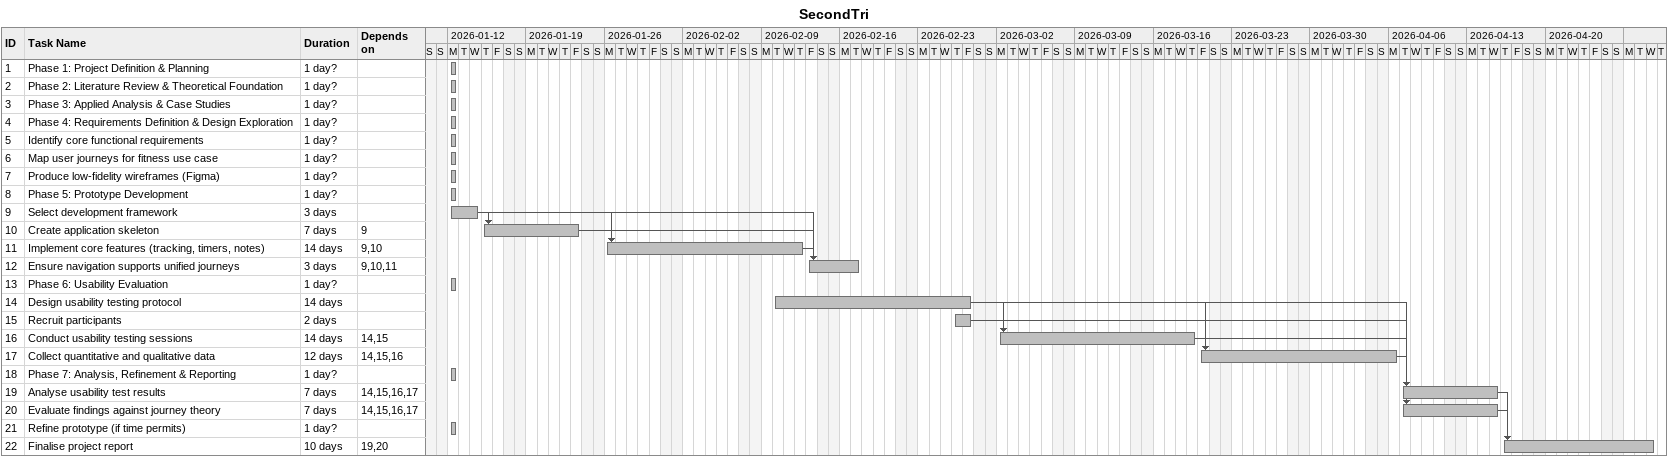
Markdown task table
SecondTri

| ID | Task | Duration | Start | Finish | Predecessors |
|---|---|---|---|---|---|
| 1 | Phase 1: Project Definition & Planning | 1d? | 2026-01-12 | 2026-01-12 |  |
| 2 | Phase 2: Literature Review & Theoretical Foundation | 1d? | 2026-01-12 | 2026-01-12 |  |
| 3 | Phase 3: Applied Analysis & Case Studies | 1d? | 2026-01-12 | 2026-01-12 |  |
| 4 | Phase 4: Requirements Definition & Design Exploration | 1d? | 2026-01-12 | 2026-01-12 |  |
| 5 | Identify core functional requirements | 1d? | 2026-01-12 | 2026-01-12 |  |
| 6 | Map user journeys for fitness use case | 1d? | 2026-01-12 | 2026-01-12 |  |
| 7 | Produce low-fidelity wireframes (Figma) | 1d? | 2026-01-12 | 2026-01-12 |  |
| 8 | Phase 5: Prototype Development | 1d? | 2026-01-12 | 2026-01-12 |  |
| 9 | Select development framework | 3d | 2026-01-12 | 2026-01-14 |  |
| 10 | Create application skeleton | 7d | 2026-01-15 | 2026-01-23 | 9 |
| 11 | Implement core features (tracking, timers, notes) | 14d | 2026-01-26 | 2026-02-12 | 9, 10 |
| 12 | Ensure navigation supports unified journeys | 3d | 2026-02-13 | 2026-02-17 | 9, 10, 11 |
| 13 | Phase 6: Usability Evaluation | 1d? | 2026-01-12 | 2026-01-12 |  |
| 14 | Design usability testing protocol | 14d | 2026-02-10 | 2026-02-27 |  |
| 15 | Recruit participants | 2d | 2026-02-26 | 2026-02-27 |  |
| 16 | Conduct usability testing sessions | 14d | 2026-03-02 | 2026-03-19 | 14, 15 |
| 17 | Collect quantitative and qualitative data | 12d | 2026-03-20 | 2026-04-06 | 14, 15, 16 |
| 18 | Phase 7: Analysis, Refinement & Reporting | 1d? | 2026-01-12 | 2026-01-12 |  |
| 19 | Analyse usability test results | 7d | 2026-04-07 | 2026-04-15 | 14, 15, 16, 17 |
| 20 | Evaluate findings against journey theory | 7d | 2026-04-07 | 2026-04-15 | 14, 15, 16, 17 |
| 21 | Refine prototype (if time permits) | 1d? | 2026-01-12 | 2026-01-12 |  |
| 22 | Finalise project report | 10d | 2026-04-16 | 2026-04-29 | 19, 20 |
